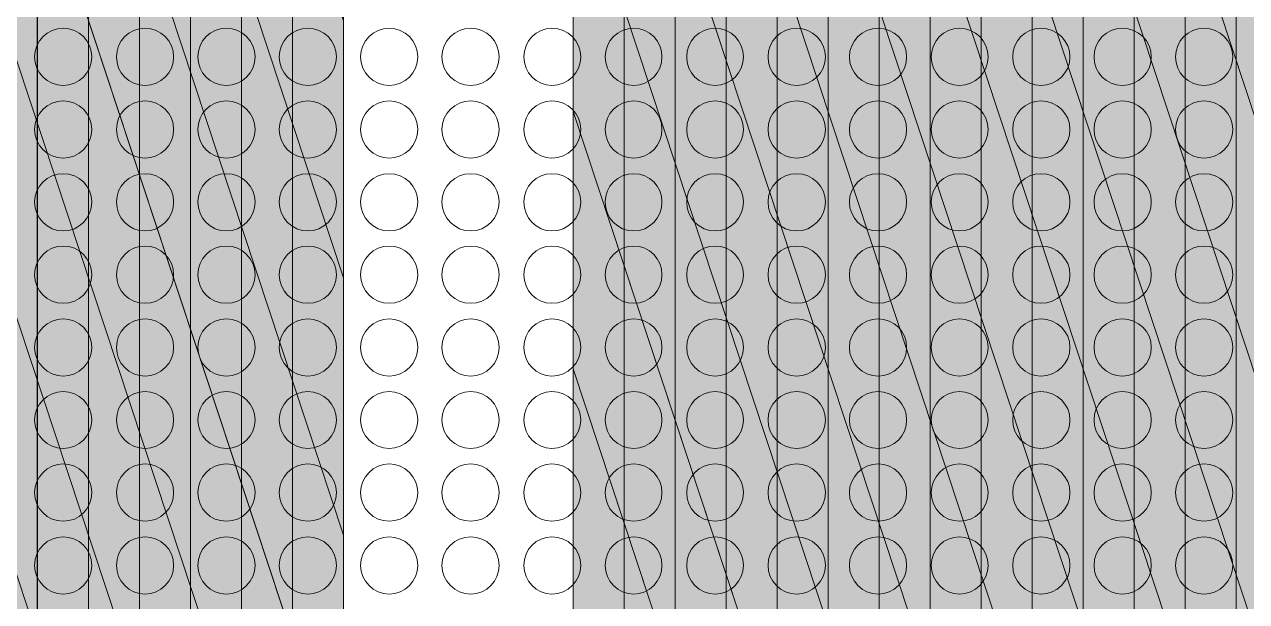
# Model space of a CAD drawing. Header units: inches. Extents: x 243 to 900, y -519 to -86.
# Drawn here: x 572.91 to 610.03, y -279.32 to -261.78 of the extents above; entities that cross this region are included whole.
import ezdxf

# ---------------------------------------------------------------- set-up
doc = ezdxf.new("R2010")
doc.units = ezdxf.units.IN
doc.header["$MEASUREMENT"] = 0
doc.layers.add('Layer 1', color=7, linetype='Continuous')

# ---------------------------------------------------------------- blocks, each defined once
blk = doc.blocks.new('block 3')
at = {"layer": 'Layer 1', "lineweight": 0}
blk.add_open_spline([(898.138, -484.267), (898.138, -494.991), (889.368, -503.763), (878.645, -503.763), (878.645, -503.763), (266.12, -503.763), (266.12, -503.763), (255.397, -503.763), (246.624, -494.991), (246.624, -484.267), (246.624, -484.267), (246.624, -108.507), (246.624, -108.507), (246.624, -97.783), (255.397, -89.011), (266.12, -89.011), (266.12, -89.011), (878.645, -89.011), (878.645, -89.011), (889.368, -89.011), (898.138, -97.783), (898.138, -108.507), (898.138, -108.507), (898.138, -484.267), (898.138, -484.267)], degree=3, knots=[0, 0, 0, 0, 1, 1, 1, 2, 2, 2, 3, 3, 3, 4, 4, 4, 5, 5, 5, 6, 6, 6, 7, 7, 7, 8, 8, 8, 8], dxfattribs=at)
blk = doc.blocks.new('block 2')
at = {"layer": 'Layer 1'}
blk.add_blockref('block 3', (0, 0), dxfattribs=at)
blk = doc.blocks.new('block 204')
at = {"layer": 'Layer 1', "lineweight": 0}
for points in [[(574.961, -262.768), (574.961, -263.255), (574.578, -263.637), (574.091, -263.637), (573.618, -263.637), (573.222, -263.255), (573.222, -262.768), (573.222, -262.294), (573.618, -261.898), (574.091, -261.898), (574.578, -261.898), (574.961, -262.294), (574.961, -262.768)], [(577.447, -262.768), (577.447, -263.255), (577.053, -263.637), (576.577, -263.637), (576.088, -263.637), (575.71, -263.255), (575.71, -262.768), (575.71, -262.294), (576.088, -261.898), (576.577, -261.898), (577.053, -261.898), (577.447, -262.294), (577.447, -262.768)], [(579.921, -262.768), (579.921, -263.255), (579.525, -263.637), (579.049, -263.637), (578.562, -263.637), (578.182, -263.255), (578.182, -262.768), (578.182, -262.294), (578.562, -261.898), (579.049, -261.898), (579.525, -261.898), (579.921, -262.294), (579.921, -262.768)], [(582.391, -262.768), (582.391, -263.255), (581.997, -263.637), (581.524, -263.637), (581.048, -263.637), (580.651, -263.255), (580.651, -262.768), (580.651, -262.294), (581.048, -261.898), (581.524, -261.898), (581.997, -261.898), (582.391, -262.294), (582.391, -262.768)], [(584.865, -262.768), (584.865, -263.255), (584.466, -263.637), (583.993, -263.637), (583.522, -263.637), (583.123, -263.255), (583.123, -262.768), (583.123, -262.294), (583.522, -261.898), (583.993, -261.898), (584.466, -261.898), (584.865, -262.294), (584.865, -262.768)], [(587.334, -262.768), (587.334, -263.255), (586.954, -263.637), (586.465, -263.637), (585.991, -263.637), (585.597, -263.255), (585.597, -262.768), (585.597, -262.294), (585.991, -261.898), (586.465, -261.898), (586.954, -261.898), (587.334, -262.294), (587.334, -262.768)], [(589.809, -262.768), (589.809, -263.255), (589.423, -263.637), (588.937, -263.637), (588.466, -263.637), (588.083, -263.255), (588.083, -262.768), (588.083, -262.294), (588.466, -261.898), (588.937, -261.898), (589.423, -261.898), (589.809, -262.294), (589.809, -262.768)], [(592.276, -262.768), (592.276, -263.255), (591.901, -263.637), (591.425, -263.637), (590.935, -263.637), (590.552, -263.255), (590.552, -262.768), (590.552, -262.294), (590.935, -261.898), (591.425, -261.898), (591.901, -261.898), (592.276, -262.294), (592.276, -262.768)], [(594.753, -262.768), (594.753, -263.255), (594.37, -263.637), (593.897, -263.637), (593.41, -263.637), (593.03, -263.255), (593.03, -262.768), (593.03, -262.294), (593.41, -261.898), (593.897, -261.898), (594.37, -261.898), (594.753, -262.294), (594.753, -262.768)], [(597.241, -262.768), (597.241, -263.255), (596.844, -263.637), (596.369, -263.637), (595.88, -263.637), (595.501, -263.255), (595.501, -262.768), (595.501, -262.294), (595.88, -261.898), (596.369, -261.898), (596.844, -261.898), (597.241, -262.294), (597.241, -262.768)], [(599.71, -262.768), (599.71, -263.255), (599.33, -263.637), (598.841, -263.637), (598.367, -263.637), (597.971, -263.255), (597.971, -262.768), (597.971, -262.294), (598.367, -261.898), (598.841, -261.898), (599.33, -261.898), (599.71, -262.294), (599.71, -262.768)], [(602.182, -262.768), (602.182, -263.255), (601.799, -263.637), (601.31, -263.637), (600.839, -263.637), (600.459, -263.255), (600.459, -262.768), (600.459, -262.294), (600.839, -261.898), (601.31, -261.898), (601.799, -261.898), (602.182, -262.294), (602.182, -262.768)], [(604.67, -262.768), (604.67, -263.255), (604.274, -263.637), (603.785, -263.637), (603.314, -263.637), (602.931, -263.255), (602.931, -262.768), (602.931, -262.294), (603.314, -261.898), (603.785, -261.898), (604.274, -261.898), (604.67, -262.294), (604.67, -262.768)], [(607.14, -262.768), (607.14, -263.255), (606.746, -263.637), (606.257, -263.637), (605.781, -263.637), (605.4, -263.255), (605.4, -262.768), (605.4, -262.294), (605.781, -261.898), (606.257, -261.898), (606.746, -261.898), (607.14, -262.294), (607.14, -262.768)], [(609.614, -262.768), (609.614, -263.255), (609.218, -263.637), (608.744, -263.637), (608.258, -263.637), (607.875, -263.255), (607.875, -262.768), (607.875, -262.294), (608.258, -261.898), (608.744, -261.898), (609.218, -261.898), (609.614, -262.294), (609.614, -262.768)]]:
    blk.add_open_spline(points, degree=3, knots=[0, 0, 0, 0, 1, 1, 1, 2, 2, 2, 3, 3, 3, 4, 4, 4, 4], dxfattribs=at)
blk = doc.blocks.new('block 205')
at = {"layer": 'Layer 1', "lineweight": 0}
for points in [[(574.961, -264.979), (574.961, -265.454), (574.578, -265.849), (574.091, -265.849), (573.618, -265.849), (573.222, -265.454), (573.222, -264.979), (573.222, -264.49), (573.618, -264.11), (574.091, -264.11), (574.578, -264.11), (574.961, -264.49), (574.961, -264.979)], [(577.447, -264.979), (577.447, -265.454), (577.053, -265.849), (576.577, -265.849), (576.088, -265.849), (575.71, -265.454), (575.71, -264.979), (575.71, -264.49), (576.088, -264.11), (576.577, -264.11), (577.053, -264.11), (577.447, -264.49), (577.447, -264.979)], [(579.921, -264.979), (579.921, -265.454), (579.525, -265.849), (579.049, -265.849), (578.562, -265.849), (578.182, -265.454), (578.182, -264.979), (578.182, -264.49), (578.562, -264.11), (579.049, -264.11), (579.525, -264.11), (579.921, -264.49), (579.921, -264.979)], [(582.391, -264.979), (582.391, -265.454), (581.997, -265.849), (581.524, -265.849), (581.048, -265.849), (580.651, -265.454), (580.651, -264.979), (580.651, -264.49), (581.048, -264.11), (581.524, -264.11), (581.997, -264.11), (582.391, -264.49), (582.391, -264.979)], [(584.865, -264.979), (584.865, -265.454), (584.466, -265.849), (583.993, -265.849), (583.522, -265.849), (583.123, -265.454), (583.123, -264.979), (583.123, -264.49), (583.522, -264.11), (583.993, -264.11), (584.466, -264.11), (584.865, -264.49), (584.865, -264.979)], [(587.334, -264.979), (587.334, -265.454), (586.954, -265.849), (586.465, -265.849), (585.991, -265.849), (585.597, -265.454), (585.597, -264.979), (585.597, -264.49), (585.991, -264.11), (586.465, -264.11), (586.954, -264.11), (587.334, -264.49), (587.334, -264.979)], [(589.809, -264.979), (589.809, -265.454), (589.423, -265.849), (588.937, -265.849), (588.466, -265.849), (588.083, -265.454), (588.083, -264.979), (588.083, -264.49), (588.466, -264.11), (588.937, -264.11), (589.423, -264.11), (589.809, -264.49), (589.809, -264.979)], [(592.276, -264.979), (592.276, -265.454), (591.901, -265.849), (591.425, -265.849), (590.935, -265.849), (590.552, -265.454), (590.552, -264.979), (590.552, -264.49), (590.935, -264.11), (591.425, -264.11), (591.901, -264.11), (592.276, -264.49), (592.276, -264.979)], [(594.753, -264.979), (594.753, -265.454), (594.37, -265.849), (593.897, -265.849), (593.41, -265.849), (593.03, -265.454), (593.03, -264.979), (593.03, -264.49), (593.41, -264.11), (593.897, -264.11), (594.37, -264.11), (594.753, -264.49), (594.753, -264.979)], [(597.241, -264.979), (597.241, -265.454), (596.844, -265.849), (596.369, -265.849), (595.88, -265.849), (595.501, -265.454), (595.501, -264.979), (595.501, -264.49), (595.88, -264.11), (596.369, -264.11), (596.844, -264.11), (597.241, -264.49), (597.241, -264.979)], [(599.71, -264.979), (599.71, -265.454), (599.33, -265.849), (598.841, -265.849), (598.367, -265.849), (597.971, -265.454), (597.971, -264.979), (597.971, -264.49), (598.367, -264.11), (598.841, -264.11), (599.33, -264.11), (599.71, -264.49), (599.71, -264.979)], [(602.182, -264.979), (602.182, -265.454), (601.799, -265.849), (601.31, -265.849), (600.839, -265.849), (600.459, -265.454), (600.459, -264.979), (600.459, -264.49), (600.839, -264.11), (601.31, -264.11), (601.799, -264.11), (602.182, -264.49), (602.182, -264.979)], [(604.67, -264.979), (604.67, -265.454), (604.274, -265.849), (603.785, -265.849), (603.314, -265.849), (602.931, -265.454), (602.931, -264.979), (602.931, -264.49), (603.314, -264.11), (603.785, -264.11), (604.274, -264.11), (604.67, -264.49), (604.67, -264.979)], [(607.14, -264.979), (607.14, -265.454), (606.746, -265.849), (606.257, -265.849), (605.781, -265.849), (605.4, -265.454), (605.4, -264.979), (605.4, -264.49), (605.781, -264.11), (606.257, -264.11), (606.746, -264.11), (607.14, -264.49), (607.14, -264.979)], [(609.614, -264.979), (609.614, -265.454), (609.218, -265.849), (608.744, -265.849), (608.258, -265.849), (607.875, -265.454), (607.875, -264.979), (607.875, -264.49), (608.258, -264.11), (608.744, -264.11), (609.218, -264.11), (609.614, -264.49), (609.614, -264.979)]]:
    blk.add_open_spline(points, degree=3, knots=[0, 0, 0, 0, 1, 1, 1, 2, 2, 2, 3, 3, 3, 4, 4, 4, 4], dxfattribs=at)
blk = doc.blocks.new('block 206')
at = {"layer": 'Layer 1', "lineweight": 0}
for points in [[(574.961, -267.175), (574.961, -267.664), (574.578, -268.061), (574.091, -268.061), (573.618, -268.061), (573.222, -267.664), (573.222, -267.175), (573.222, -266.703), (573.618, -266.322), (574.091, -266.322), (574.578, -266.322), (574.961, -266.703), (574.961, -267.175)], [(577.447, -267.175), (577.447, -267.664), (577.053, -268.061), (576.577, -268.061), (576.088, -268.061), (575.71, -267.664), (575.71, -267.175), (575.71, -266.703), (576.088, -266.322), (576.577, -266.322), (577.053, -266.322), (577.447, -266.703), (577.447, -267.175)], [(579.921, -267.175), (579.921, -267.664), (579.525, -268.061), (579.049, -268.061), (578.562, -268.061), (578.182, -267.664), (578.182, -267.175), (578.182, -266.703), (578.562, -266.322), (579.049, -266.322), (579.525, -266.322), (579.921, -266.703), (579.921, -267.175)], [(582.391, -267.175), (582.391, -267.664), (581.997, -268.061), (581.524, -268.061), (581.048, -268.061), (580.651, -267.664), (580.651, -267.175), (580.651, -266.703), (581.048, -266.322), (581.524, -266.322), (581.997, -266.322), (582.391, -266.703), (582.391, -267.175)], [(584.865, -267.175), (584.865, -267.664), (584.466, -268.061), (583.993, -268.061), (583.522, -268.061), (583.123, -267.664), (583.123, -267.175), (583.123, -266.703), (583.522, -266.322), (583.993, -266.322), (584.466, -266.322), (584.865, -266.703), (584.865, -267.175)], [(587.334, -267.175), (587.334, -267.664), (586.954, -268.061), (586.465, -268.061), (585.991, -268.061), (585.597, -267.664), (585.597, -267.175), (585.597, -266.703), (585.991, -266.322), (586.465, -266.322), (586.954, -266.322), (587.334, -266.703), (587.334, -267.175)], [(589.809, -267.175), (589.809, -267.664), (589.423, -268.061), (588.937, -268.061), (588.466, -268.061), (588.083, -267.664), (588.083, -267.175), (588.083, -266.703), (588.466, -266.322), (588.937, -266.322), (589.423, -266.322), (589.809, -266.703), (589.809, -267.175)], [(592.276, -267.175), (592.276, -267.664), (591.901, -268.061), (591.425, -268.061), (590.935, -268.061), (590.552, -267.664), (590.552, -267.175), (590.552, -266.703), (590.935, -266.322), (591.425, -266.322), (591.901, -266.322), (592.276, -266.703), (592.276, -267.175)], [(594.753, -267.175), (594.753, -267.664), (594.37, -268.061), (593.897, -268.061), (593.41, -268.061), (593.03, -267.664), (593.03, -267.175), (593.03, -266.703), (593.41, -266.322), (593.897, -266.322), (594.37, -266.322), (594.753, -266.703), (594.753, -267.175)], [(597.241, -267.175), (597.241, -267.664), (596.844, -268.061), (596.369, -268.061), (595.88, -268.061), (595.501, -267.664), (595.501, -267.175), (595.501, -266.703), (595.88, -266.322), (596.369, -266.322), (596.844, -266.322), (597.241, -266.703), (597.241, -267.175)], [(599.71, -267.175), (599.71, -267.664), (599.33, -268.061), (598.841, -268.061), (598.367, -268.061), (597.971, -267.664), (597.971, -267.175), (597.971, -266.703), (598.367, -266.322), (598.841, -266.322), (599.33, -266.322), (599.71, -266.703), (599.71, -267.175)], [(602.182, -267.175), (602.182, -267.664), (601.799, -268.061), (601.31, -268.061), (600.839, -268.061), (600.459, -267.664), (600.459, -267.175), (600.459, -266.703), (600.839, -266.322), (601.31, -266.322), (601.799, -266.322), (602.182, -266.703), (602.182, -267.175)], [(604.67, -267.175), (604.67, -267.664), (604.274, -268.061), (603.785, -268.061), (603.314, -268.061), (602.931, -267.664), (602.931, -267.175), (602.931, -266.703), (603.314, -266.322), (603.785, -266.322), (604.274, -266.322), (604.67, -266.703), (604.67, -267.175)], [(607.14, -267.175), (607.14, -267.664), (606.746, -268.061), (606.257, -268.061), (605.781, -268.061), (605.4, -267.664), (605.4, -267.175), (605.4, -266.703), (605.781, -266.322), (606.257, -266.322), (606.746, -266.322), (607.14, -266.703), (607.14, -267.175)], [(609.614, -267.175), (609.614, -267.664), (609.218, -268.061), (608.744, -268.061), (608.258, -268.061), (607.875, -267.664), (607.875, -267.175), (607.875, -266.703), (608.258, -266.322), (608.744, -266.322), (609.218, -266.322), (609.614, -266.703), (609.614, -267.175)]]:
    blk.add_open_spline(points, degree=3, knots=[0, 0, 0, 0, 1, 1, 1, 2, 2, 2, 3, 3, 3, 4, 4, 4, 4], dxfattribs=at)
blk = doc.blocks.new('block 207')
at = {"layer": 'Layer 1', "lineweight": 0}
for points in [[(574.961, -269.389), (574.961, -269.877), (574.578, -270.259), (574.091, -270.259), (573.618, -270.259), (573.222, -269.877), (573.222, -269.389), (573.222, -268.915), (573.618, -268.519), (574.091, -268.519), (574.578, -268.519), (574.961, -268.915), (574.961, -269.389)], [(577.447, -269.389), (577.447, -269.877), (577.053, -270.259), (576.577, -270.259), (576.088, -270.259), (575.71, -269.877), (575.71, -269.389), (575.71, -268.915), (576.088, -268.519), (576.577, -268.519), (577.053, -268.519), (577.447, -268.915), (577.447, -269.389)], [(579.921, -269.389), (579.921, -269.877), (579.525, -270.259), (579.049, -270.259), (578.562, -270.259), (578.182, -269.877), (578.182, -269.389), (578.182, -268.915), (578.562, -268.519), (579.049, -268.519), (579.525, -268.519), (579.921, -268.915), (579.921, -269.389)], [(582.391, -269.389), (582.391, -269.877), (581.997, -270.259), (581.524, -270.259), (581.048, -270.259), (580.651, -269.877), (580.651, -269.389), (580.651, -268.915), (581.048, -268.519), (581.524, -268.519), (581.997, -268.519), (582.391, -268.915), (582.391, -269.389)], [(584.865, -269.389), (584.865, -269.877), (584.466, -270.259), (583.993, -270.259), (583.522, -270.259), (583.123, -269.877), (583.123, -269.389), (583.123, -268.915), (583.522, -268.519), (583.993, -268.519), (584.466, -268.519), (584.865, -268.915), (584.865, -269.389)], [(587.334, -269.389), (587.334, -269.877), (586.954, -270.259), (586.465, -270.259), (585.991, -270.259), (585.597, -269.877), (585.597, -269.389), (585.597, -268.915), (585.991, -268.519), (586.465, -268.519), (586.954, -268.519), (587.334, -268.915), (587.334, -269.389)], [(589.809, -269.389), (589.809, -269.877), (589.423, -270.259), (588.937, -270.259), (588.466, -270.259), (588.083, -269.877), (588.083, -269.389), (588.083, -268.915), (588.466, -268.519), (588.937, -268.519), (589.423, -268.519), (589.809, -268.915), (589.809, -269.389)], [(592.276, -269.389), (592.276, -269.877), (591.901, -270.259), (591.425, -270.259), (590.935, -270.259), (590.552, -269.877), (590.552, -269.389), (590.552, -268.915), (590.935, -268.519), (591.425, -268.519), (591.901, -268.519), (592.276, -268.915), (592.276, -269.389)], [(594.753, -269.389), (594.753, -269.877), (594.37, -270.259), (593.897, -270.259), (593.41, -270.259), (593.03, -269.877), (593.03, -269.389), (593.03, -268.915), (593.41, -268.519), (593.897, -268.519), (594.37, -268.519), (594.753, -268.915), (594.753, -269.389)], [(597.241, -269.389), (597.241, -269.877), (596.844, -270.259), (596.369, -270.259), (595.88, -270.259), (595.501, -269.877), (595.501, -269.389), (595.501, -268.915), (595.88, -268.519), (596.369, -268.519), (596.844, -268.519), (597.241, -268.915), (597.241, -269.389)], [(599.71, -269.389), (599.71, -269.877), (599.33, -270.259), (598.841, -270.259), (598.367, -270.259), (597.971, -269.877), (597.971, -269.389), (597.971, -268.915), (598.367, -268.519), (598.841, -268.519), (599.33, -268.519), (599.71, -268.915), (599.71, -269.389)], [(602.182, -269.389), (602.182, -269.877), (601.799, -270.259), (601.31, -270.259), (600.839, -270.259), (600.459, -269.877), (600.459, -269.389), (600.459, -268.915), (600.839, -268.519), (601.31, -268.519), (601.799, -268.519), (602.182, -268.915), (602.182, -269.389)], [(604.67, -269.389), (604.67, -269.877), (604.274, -270.259), (603.785, -270.259), (603.314, -270.259), (602.931, -269.877), (602.931, -269.389), (602.931, -268.915), (603.314, -268.519), (603.785, -268.519), (604.274, -268.519), (604.67, -268.915), (604.67, -269.389)], [(607.14, -269.389), (607.14, -269.877), (606.746, -270.259), (606.257, -270.259), (605.781, -270.259), (605.4, -269.877), (605.4, -269.389), (605.4, -268.915), (605.781, -268.519), (606.257, -268.519), (606.746, -268.519), (607.14, -268.915), (607.14, -269.389)], [(609.614, -269.389), (609.614, -269.877), (609.218, -270.259), (608.744, -270.259), (608.258, -270.259), (607.875, -269.877), (607.875, -269.389), (607.875, -268.915), (608.258, -268.519), (608.744, -268.519), (609.218, -268.519), (609.614, -268.915), (609.614, -269.389)]]:
    blk.add_open_spline(points, degree=3, knots=[0, 0, 0, 0, 1, 1, 1, 2, 2, 2, 3, 3, 3, 4, 4, 4, 4], dxfattribs=at)
blk = doc.blocks.new('block 208')
at = {"layer": 'Layer 1', "lineweight": 0}
for points in [[(574.961, -271.601), (574.961, -272.075), (574.578, -272.472), (574.091, -272.472), (573.618, -272.472), (573.222, -272.075), (573.222, -271.601), (573.222, -271.113), (573.618, -270.732), (574.091, -270.732), (574.578, -270.732), (574.961, -271.113), (574.961, -271.601)], [(577.447, -271.601), (577.447, -272.075), (577.053, -272.472), (576.577, -272.472), (576.088, -272.472), (575.71, -272.075), (575.71, -271.601), (575.71, -271.113), (576.088, -270.732), (576.577, -270.732), (577.053, -270.732), (577.447, -271.113), (577.447, -271.601)], [(579.921, -271.601), (579.921, -272.075), (579.525, -272.472), (579.049, -272.472), (578.562, -272.472), (578.182, -272.075), (578.182, -271.601), (578.182, -271.113), (578.562, -270.732), (579.049, -270.732), (579.525, -270.732), (579.921, -271.113), (579.921, -271.601)], [(582.391, -271.601), (582.391, -272.075), (581.997, -272.472), (581.524, -272.472), (581.048, -272.472), (580.651, -272.075), (580.651, -271.601), (580.651, -271.113), (581.048, -270.732), (581.524, -270.732), (581.997, -270.732), (582.391, -271.113), (582.391, -271.601)], [(584.865, -271.601), (584.865, -272.075), (584.466, -272.472), (583.993, -272.472), (583.522, -272.472), (583.123, -272.075), (583.123, -271.601), (583.123, -271.113), (583.522, -270.732), (583.993, -270.732), (584.466, -270.732), (584.865, -271.113), (584.865, -271.601)], [(587.334, -271.601), (587.334, -272.075), (586.954, -272.472), (586.465, -272.472), (585.991, -272.472), (585.597, -272.075), (585.597, -271.601), (585.597, -271.113), (585.991, -270.732), (586.465, -270.732), (586.954, -270.732), (587.334, -271.113), (587.334, -271.601)], [(589.809, -271.601), (589.809, -272.075), (589.423, -272.472), (588.937, -272.472), (588.466, -272.472), (588.083, -272.075), (588.083, -271.601), (588.083, -271.113), (588.466, -270.732), (588.937, -270.732), (589.423, -270.732), (589.809, -271.113), (589.809, -271.601)], [(592.276, -271.601), (592.276, -272.075), (591.901, -272.472), (591.425, -272.472), (590.935, -272.472), (590.552, -272.075), (590.552, -271.601), (590.552, -271.113), (590.935, -270.732), (591.425, -270.732), (591.901, -270.732), (592.276, -271.113), (592.276, -271.601)], [(594.753, -271.601), (594.753, -272.075), (594.37, -272.472), (593.897, -272.472), (593.41, -272.472), (593.03, -272.075), (593.03, -271.601), (593.03, -271.113), (593.41, -270.732), (593.897, -270.732), (594.37, -270.732), (594.753, -271.113), (594.753, -271.601)], [(597.241, -271.601), (597.241, -272.075), (596.844, -272.472), (596.369, -272.472), (595.88, -272.472), (595.501, -272.075), (595.501, -271.601), (595.501, -271.113), (595.88, -270.732), (596.369, -270.732), (596.844, -270.732), (597.241, -271.113), (597.241, -271.601)], [(599.71, -271.601), (599.71, -272.075), (599.33, -272.472), (598.841, -272.472), (598.367, -272.472), (597.971, -272.075), (597.971, -271.601), (597.971, -271.113), (598.367, -270.732), (598.841, -270.732), (599.33, -270.732), (599.71, -271.113), (599.71, -271.601)], [(602.182, -271.601), (602.182, -272.075), (601.799, -272.472), (601.31, -272.472), (600.839, -272.472), (600.459, -272.075), (600.459, -271.601), (600.459, -271.113), (600.839, -270.732), (601.31, -270.732), (601.799, -270.732), (602.182, -271.113), (602.182, -271.601)], [(604.67, -271.601), (604.67, -272.075), (604.274, -272.472), (603.785, -272.472), (603.314, -272.472), (602.931, -272.075), (602.931, -271.601), (602.931, -271.113), (603.314, -270.732), (603.785, -270.732), (604.274, -270.732), (604.67, -271.113), (604.67, -271.601)], [(607.14, -271.601), (607.14, -272.075), (606.746, -272.472), (606.257, -272.472), (605.781, -272.472), (605.4, -272.075), (605.4, -271.601), (605.4, -271.113), (605.781, -270.732), (606.257, -270.732), (606.746, -270.732), (607.14, -271.113), (607.14, -271.601)], [(609.614, -271.601), (609.614, -272.075), (609.218, -272.472), (608.744, -272.472), (608.258, -272.472), (607.875, -272.075), (607.875, -271.601), (607.875, -271.113), (608.258, -270.732), (608.744, -270.732), (609.218, -270.732), (609.614, -271.113), (609.614, -271.601)]]:
    blk.add_open_spline(points, degree=3, knots=[0, 0, 0, 0, 1, 1, 1, 2, 2, 2, 3, 3, 3, 4, 4, 4, 4], dxfattribs=at)
blk = doc.blocks.new('block 209')
at = {"layer": 'Layer 1', "lineweight": 0}
for points in [[(574.961, -273.798), (574.961, -274.287), (574.578, -274.668), (574.091, -274.668), (573.618, -274.668), (573.222, -274.287), (573.222, -273.798), (573.222, -273.325), (573.618, -272.944), (574.091, -272.944), (574.578, -272.944), (574.961, -273.325), (574.961, -273.798)], [(577.447, -273.798), (577.447, -274.287), (577.053, -274.668), (576.577, -274.668), (576.088, -274.668), (575.71, -274.287), (575.71, -273.798), (575.71, -273.325), (576.088, -272.944), (576.577, -272.944), (577.053, -272.944), (577.447, -273.325), (577.447, -273.798)], [(579.921, -273.798), (579.921, -274.287), (579.525, -274.668), (579.049, -274.668), (578.562, -274.668), (578.182, -274.287), (578.182, -273.798), (578.182, -273.325), (578.562, -272.944), (579.049, -272.944), (579.525, -272.944), (579.921, -273.325), (579.921, -273.798)], [(582.391, -273.798), (582.391, -274.287), (581.997, -274.668), (581.524, -274.668), (581.048, -274.668), (580.651, -274.287), (580.651, -273.798), (580.651, -273.325), (581.048, -272.944), (581.524, -272.944), (581.997, -272.944), (582.391, -273.325), (582.391, -273.798)], [(584.865, -273.798), (584.865, -274.287), (584.466, -274.668), (583.993, -274.668), (583.522, -274.668), (583.123, -274.287), (583.123, -273.798), (583.123, -273.325), (583.522, -272.944), (583.993, -272.944), (584.466, -272.944), (584.865, -273.325), (584.865, -273.798)], [(587.334, -273.798), (587.334, -274.287), (586.954, -274.668), (586.465, -274.668), (585.991, -274.668), (585.597, -274.287), (585.597, -273.798), (585.597, -273.325), (585.991, -272.944), (586.465, -272.944), (586.954, -272.944), (587.334, -273.325), (587.334, -273.798)], [(589.809, -273.798), (589.809, -274.287), (589.423, -274.668), (588.937, -274.668), (588.466, -274.668), (588.083, -274.287), (588.083, -273.798), (588.083, -273.325), (588.466, -272.944), (588.937, -272.944), (589.423, -272.944), (589.809, -273.325), (589.809, -273.798)], [(592.276, -273.798), (592.276, -274.287), (591.901, -274.668), (591.425, -274.668), (590.935, -274.668), (590.552, -274.287), (590.552, -273.798), (590.552, -273.325), (590.935, -272.944), (591.425, -272.944), (591.901, -272.944), (592.276, -273.325), (592.276, -273.798)], [(594.753, -273.798), (594.753, -274.287), (594.37, -274.668), (593.897, -274.668), (593.41, -274.668), (593.03, -274.287), (593.03, -273.798), (593.03, -273.325), (593.41, -272.944), (593.897, -272.944), (594.37, -272.944), (594.753, -273.325), (594.753, -273.798)], [(597.241, -273.798), (597.241, -274.287), (596.844, -274.668), (596.369, -274.668), (595.88, -274.668), (595.501, -274.287), (595.501, -273.798), (595.501, -273.325), (595.88, -272.944), (596.369, -272.944), (596.844, -272.944), (597.241, -273.325), (597.241, -273.798)], [(599.71, -273.798), (599.71, -274.287), (599.33, -274.668), (598.841, -274.668), (598.367, -274.668), (597.971, -274.287), (597.971, -273.798), (597.971, -273.325), (598.367, -272.944), (598.841, -272.944), (599.33, -272.944), (599.71, -273.325), (599.71, -273.798)], [(602.182, -273.798), (602.182, -274.287), (601.799, -274.668), (601.31, -274.668), (600.839, -274.668), (600.459, -274.287), (600.459, -273.798), (600.459, -273.325), (600.839, -272.944), (601.31, -272.944), (601.799, -272.944), (602.182, -273.325), (602.182, -273.798)], [(604.67, -273.798), (604.67, -274.287), (604.274, -274.668), (603.785, -274.668), (603.314, -274.668), (602.931, -274.287), (602.931, -273.798), (602.931, -273.325), (603.314, -272.944), (603.785, -272.944), (604.274, -272.944), (604.67, -273.325), (604.67, -273.798)], [(607.14, -273.798), (607.14, -274.287), (606.746, -274.668), (606.257, -274.668), (605.781, -274.668), (605.4, -274.287), (605.4, -273.798), (605.4, -273.325), (605.781, -272.944), (606.257, -272.944), (606.746, -272.944), (607.14, -273.325), (607.14, -273.798)], [(609.614, -273.798), (609.614, -274.287), (609.218, -274.668), (608.744, -274.668), (608.258, -274.668), (607.875, -274.287), (607.875, -273.798), (607.875, -273.325), (608.258, -272.944), (608.744, -272.944), (609.218, -272.944), (609.614, -273.325), (609.614, -273.798)]]:
    blk.add_open_spline(points, degree=3, knots=[0, 0, 0, 0, 1, 1, 1, 2, 2, 2, 3, 3, 3, 4, 4, 4, 4], dxfattribs=at)
blk = doc.blocks.new('block 210')
at = {"layer": 'Layer 1', "lineweight": 0}
for points in [[(574.961, -276.013), (574.961, -276.498), (574.578, -276.882), (574.091, -276.882), (573.618, -276.882), (573.222, -276.498), (573.222, -276.013), (573.222, -275.539), (573.618, -275.142), (574.091, -275.142), (574.578, -275.142), (574.961, -275.539), (574.961, -276.013)], [(577.447, -276.013), (577.447, -276.498), (577.053, -276.882), (576.577, -276.882), (576.088, -276.882), (575.71, -276.498), (575.71, -276.013), (575.71, -275.539), (576.088, -275.142), (576.577, -275.142), (577.053, -275.142), (577.447, -275.539), (577.447, -276.013)], [(579.921, -276.013), (579.921, -276.498), (579.525, -276.882), (579.049, -276.882), (578.562, -276.882), (578.182, -276.498), (578.182, -276.013), (578.182, -275.539), (578.562, -275.142), (579.049, -275.142), (579.525, -275.142), (579.921, -275.539), (579.921, -276.013)], [(582.391, -276.013), (582.391, -276.498), (581.997, -276.882), (581.524, -276.882), (581.048, -276.882), (580.651, -276.498), (580.651, -276.013), (580.651, -275.539), (581.048, -275.142), (581.524, -275.142), (581.997, -275.142), (582.391, -275.539), (582.391, -276.013)], [(584.865, -276.013), (584.865, -276.498), (584.466, -276.882), (583.993, -276.882), (583.522, -276.882), (583.123, -276.498), (583.123, -276.013), (583.123, -275.539), (583.522, -275.142), (583.993, -275.142), (584.466, -275.142), (584.865, -275.539), (584.865, -276.013)], [(587.334, -276.013), (587.334, -276.498), (586.954, -276.882), (586.465, -276.882), (585.991, -276.882), (585.597, -276.498), (585.597, -276.013), (585.597, -275.539), (585.991, -275.142), (586.465, -275.142), (586.954, -275.142), (587.334, -275.539), (587.334, -276.013)], [(589.809, -276.013), (589.809, -276.498), (589.423, -276.882), (588.937, -276.882), (588.466, -276.882), (588.083, -276.498), (588.083, -276.013), (588.083, -275.539), (588.466, -275.142), (588.937, -275.142), (589.423, -275.142), (589.809, -275.539), (589.809, -276.013)], [(592.276, -276.013), (592.276, -276.498), (591.901, -276.882), (591.425, -276.882), (590.935, -276.882), (590.552, -276.498), (590.552, -276.013), (590.552, -275.539), (590.935, -275.142), (591.425, -275.142), (591.901, -275.142), (592.276, -275.539), (592.276, -276.013)], [(594.753, -276.013), (594.753, -276.498), (594.37, -276.882), (593.897, -276.882), (593.41, -276.882), (593.03, -276.498), (593.03, -276.013), (593.03, -275.539), (593.41, -275.142), (593.897, -275.142), (594.37, -275.142), (594.753, -275.539), (594.753, -276.013)], [(597.241, -276.013), (597.241, -276.498), (596.844, -276.882), (596.369, -276.882), (595.88, -276.882), (595.501, -276.498), (595.501, -276.013), (595.501, -275.539), (595.88, -275.142), (596.369, -275.142), (596.844, -275.142), (597.241, -275.539), (597.241, -276.013)], [(599.71, -276.013), (599.71, -276.498), (599.33, -276.882), (598.841, -276.882), (598.367, -276.882), (597.971, -276.498), (597.971, -276.013), (597.971, -275.539), (598.367, -275.142), (598.841, -275.142), (599.33, -275.142), (599.71, -275.539), (599.71, -276.013)], [(602.182, -276.013), (602.182, -276.498), (601.799, -276.882), (601.31, -276.882), (600.839, -276.882), (600.459, -276.498), (600.459, -276.013), (600.459, -275.539), (600.839, -275.142), (601.31, -275.142), (601.799, -275.142), (602.182, -275.539), (602.182, -276.013)], [(604.67, -276.013), (604.67, -276.498), (604.274, -276.882), (603.785, -276.882), (603.314, -276.882), (602.931, -276.498), (602.931, -276.013), (602.931, -275.539), (603.314, -275.142), (603.785, -275.142), (604.274, -275.142), (604.67, -275.539), (604.67, -276.013)], [(607.14, -276.013), (607.14, -276.498), (606.746, -276.882), (606.257, -276.882), (605.781, -276.882), (605.4, -276.498), (605.4, -276.013), (605.4, -275.539), (605.781, -275.142), (606.257, -275.142), (606.746, -275.142), (607.14, -275.539), (607.14, -276.013)], [(609.614, -276.013), (609.614, -276.498), (609.218, -276.882), (608.744, -276.882), (608.258, -276.882), (607.875, -276.498), (607.875, -276.013), (607.875, -275.539), (608.258, -275.142), (608.744, -275.142), (609.218, -275.142), (609.614, -275.539), (609.614, -276.013)]]:
    blk.add_open_spline(points, degree=3, knots=[0, 0, 0, 0, 1, 1, 1, 2, 2, 2, 3, 3, 3, 4, 4, 4, 4], dxfattribs=at)
blk = doc.blocks.new('block 211')
at = {"layer": 'Layer 1', "lineweight": 0}
for points in [[(574.961, -278.224), (574.961, -278.698), (574.578, -279.095), (574.091, -279.095), (573.618, -279.095), (573.222, -278.698), (573.222, -278.224), (573.222, -277.736), (573.618, -277.355), (574.091, -277.355), (574.578, -277.355), (574.961, -277.736), (574.961, -278.224)], [(577.447, -278.224), (577.447, -278.698), (577.053, -279.095), (576.577, -279.095), (576.088, -279.095), (575.71, -278.698), (575.71, -278.224), (575.71, -277.736), (576.088, -277.355), (576.577, -277.355), (577.053, -277.355), (577.447, -277.736), (577.447, -278.224)], [(579.921, -278.224), (579.921, -278.698), (579.525, -279.095), (579.049, -279.095), (578.562, -279.095), (578.182, -278.698), (578.182, -278.224), (578.182, -277.736), (578.562, -277.355), (579.049, -277.355), (579.525, -277.355), (579.921, -277.736), (579.921, -278.224)], [(582.391, -278.224), (582.391, -278.698), (581.997, -279.095), (581.524, -279.095), (581.048, -279.095), (580.651, -278.698), (580.651, -278.224), (580.651, -277.736), (581.048, -277.355), (581.524, -277.355), (581.997, -277.355), (582.391, -277.736), (582.391, -278.224)], [(584.865, -278.224), (584.865, -278.698), (584.466, -279.095), (583.993, -279.095), (583.522, -279.095), (583.123, -278.698), (583.123, -278.224), (583.123, -277.736), (583.522, -277.355), (583.993, -277.355), (584.466, -277.355), (584.865, -277.736), (584.865, -278.224)], [(587.334, -278.224), (587.334, -278.698), (586.954, -279.095), (586.465, -279.095), (585.991, -279.095), (585.597, -278.698), (585.597, -278.224), (585.597, -277.736), (585.991, -277.355), (586.465, -277.355), (586.954, -277.355), (587.334, -277.736), (587.334, -278.224)], [(589.809, -278.224), (589.809, -278.698), (589.423, -279.095), (588.937, -279.095), (588.466, -279.095), (588.083, -278.698), (588.083, -278.224), (588.083, -277.736), (588.466, -277.355), (588.937, -277.355), (589.423, -277.355), (589.809, -277.736), (589.809, -278.224)], [(592.276, -278.224), (592.276, -278.698), (591.901, -279.095), (591.425, -279.095), (590.935, -279.095), (590.552, -278.698), (590.552, -278.224), (590.552, -277.736), (590.935, -277.355), (591.425, -277.355), (591.901, -277.355), (592.276, -277.736), (592.276, -278.224)], [(594.753, -278.224), (594.753, -278.698), (594.37, -279.095), (593.897, -279.095), (593.41, -279.095), (593.03, -278.698), (593.03, -278.224), (593.03, -277.736), (593.41, -277.355), (593.897, -277.355), (594.37, -277.355), (594.753, -277.736), (594.753, -278.224)], [(597.241, -278.224), (597.241, -278.698), (596.844, -279.095), (596.369, -279.095), (595.88, -279.095), (595.501, -278.698), (595.501, -278.224), (595.501, -277.736), (595.88, -277.355), (596.369, -277.355), (596.844, -277.355), (597.241, -277.736), (597.241, -278.224)], [(599.71, -278.224), (599.71, -278.698), (599.33, -279.095), (598.841, -279.095), (598.367, -279.095), (597.971, -278.698), (597.971, -278.224), (597.971, -277.736), (598.367, -277.355), (598.841, -277.355), (599.33, -277.355), (599.71, -277.736), (599.71, -278.224)], [(602.182, -278.224), (602.182, -278.698), (601.799, -279.095), (601.31, -279.095), (600.839, -279.095), (600.459, -278.698), (600.459, -278.224), (600.459, -277.736), (600.839, -277.355), (601.31, -277.355), (601.799, -277.355), (602.182, -277.736), (602.182, -278.224)], [(604.67, -278.224), (604.67, -278.698), (604.274, -279.095), (603.785, -279.095), (603.314, -279.095), (602.931, -278.698), (602.931, -278.224), (602.931, -277.736), (603.314, -277.355), (603.785, -277.355), (604.274, -277.355), (604.67, -277.736), (604.67, -278.224)], [(607.14, -278.224), (607.14, -278.698), (606.746, -279.095), (606.257, -279.095), (605.781, -279.095), (605.4, -278.698), (605.4, -278.224), (605.4, -277.736), (605.781, -277.355), (606.257, -277.355), (606.746, -277.355), (607.14, -277.736), (607.14, -278.224)], [(609.614, -278.224), (609.614, -278.698), (609.218, -279.095), (608.744, -279.095), (608.258, -279.095), (607.875, -278.698), (607.875, -278.224), (607.875, -277.736), (608.258, -277.355), (608.744, -277.355), (609.218, -277.355), (609.614, -277.736), (609.614, -278.224)]]:
    blk.add_open_spline(points, degree=3, knots=[0, 0, 0, 0, 1, 1, 1, 2, 2, 2, 3, 3, 3, 4, 4, 4, 4], dxfattribs=at)
blk = doc.blocks.new('block 150')
at = {"layer": 'Layer 1'}
for name in ['block 204', 'block 205', 'block 206', 'block 207', 'block 208', 'block 209', 'block 210', 'block 211']:
    blk.add_blockref(name, (0, 0), dxfattribs=at)
blk = doc.blocks.new('block 149')
at = {"layer": 'Layer 1'}
blk.add_blockref('block 150', (0, 0), dxfattribs=at)
blk = doc.blocks.new('block 4')
at = {"layer": 'Layer 1'}
blk.add_blockref('block 149', (0, 0), dxfattribs=at)
blk = doc.blocks.new('block 286')
at = {"layer": 'Layer 1', "true_color": 0x1075bb}
h = blk.add_hatch(color=152, dxfattribs=at)
h.dxf.hatch_style = 2
h.paths.add_polyline_path([(581.336, -312.554), (533.313, -167.129), (535.896, -167.129), (582.602, -308.571), (582.602, -312.554)])
at = {"layer": 'Layer 1', "true_color": 0x1773b9}
h = blk.add_hatch(color=152, dxfattribs=at)
h.dxf.hatch_style = 2
h.paths.add_polyline_path([(582.602, -308.57), (535.896, -167.129), (538.476, -167.129), (582.602, -300.753)])
at = {"layer": 'Layer 1', "true_color": 0x1272b9}
h = blk.add_hatch(color=152, dxfattribs=at)
h.dxf.hatch_style = 2
h.paths.add_polyline_path([(582.602, -300.753), (538.476, -167.132), (541.057, -167.132), (582.602, -292.937)])
at = {"layer": 'Layer 1', "true_color": 0x1171b8}
h = blk.add_hatch(color=152, dxfattribs=at)
h.dxf.hatch_style = 2
h.paths.add_polyline_path([(582.602, -292.937), (541.057, -167.13), (543.64, -167.13), (582.602, -285.122)])
at = {"layer": 'Layer 1', "true_color": 0x1470b7}
h = blk.add_hatch(color=152, dxfattribs=at)
h.dxf.hatch_style = 2
h.paths.add_polyline_path([(582.602, -285.12), (543.64, -167.13), (546.22, -167.13), (582.602, -277.304)])
at = {"layer": 'Layer 1', "true_color": 0x136fb7}
h = blk.add_hatch(color=152, dxfattribs=at)
h.dxf.hatch_style = 2
h.paths.add_polyline_path([(582.602, -277.304), (546.22, -167.13), (548.8, -167.13), (582.602, -269.487)])
at = {"layer": 'Layer 1', "true_color": 0x166eb6}
h = blk.add_hatch(color=152, dxfattribs=at)
h.dxf.hatch_style = 2
h.paths.add_polyline_path([(582.602, -269.487), (548.8, -167.129), (551.383, -167.129), (582.602, -261.671)])
at = {"layer": 'Layer 1', "lineweight": 0}
for points in [[(581.336, -312.554), (533.313, -167.129), (535.896, -167.129), (582.602, -308.571), (582.602, -312.554), (581.336, -312.554)], [(582.602, -308.57), (535.896, -167.129), (538.476, -167.129), (582.602, -300.753), (582.602, -308.57)], [(582.602, -300.753), (538.476, -167.132), (541.057, -167.132), (582.602, -292.937), (582.602, -300.753)], [(582.602, -292.937), (541.057, -167.13), (543.64, -167.13), (582.602, -285.122), (582.602, -292.937)], [(582.602, -285.12), (543.64, -167.13), (546.22, -167.13), (582.602, -277.304), (582.602, -285.12)], [(582.602, -277.304), (546.22, -167.13), (548.8, -167.13), (582.602, -269.487), (582.602, -277.304)], [(582.602, -269.487), (548.8, -167.129), (551.383, -167.129), (582.602, -261.671), (582.602, -269.487)]]:
    blk.add_lwpolyline(points, dxfattribs=at)
blk.add_open_spline([(481.091, -199.266), (481.091, -199.266), (582.602, -199.266), (582.602, -199.266), (582.602, -199.266), (582.602, -167.129), (582.602, -167.129), (582.602, -167.129), (476.726, -167.129), (476.726, -167.129), (455.041, -167.129), (437.462, -184.708), (437.462, -206.393), (437.462, -206.393), (437.462, -215.646), (437.462, -215.646), (437.462, -224.775), (440.587, -233.174), (445.814, -239.84), (440.587, -246.511), (437.462, -254.905), (437.462, -264.037), (437.462, -264.037), (437.462, -273.289), (437.462, -273.289), (437.462, -294.974), (455.041, -312.553), (476.726, -312.553), (476.726, -312.553), (552.507, -312.553), (552.507, -312.553), (552.507, -312.553), (557.61, -312.553), (557.61, -312.553), (557.61, -312.553), (582.602, -312.553), (582.602, -312.553), (582.602, -312.553), (582.602, -205.692), (582.602, -205.692), (582.602, -205.692), (552.507, -205.692), (552.507, -205.692), (552.507, -205.692), (552.507, -280.885), (552.507, -280.885), (552.507, -280.885), (481.091, -280.885), (481.091, -280.885), (474.328, -280.885), (468.85, -275.403), (468.85, -268.641), (468.85, -261.879), (474.328, -256.399), (481.091, -256.399), (481.091, -256.399), (544.345, -256.399), (544.345, -256.399), (544.345, -256.399), (544.345, -223.751), (544.345, -223.751), (544.345, -223.751), (481.091, -223.751), (481.091, -223.751), (474.328, -223.751), (468.85, -218.27), (468.85, -211.507), (468.85, -204.748), (474.328, -199.266), (481.091, -199.266)], degree=3, knots=[0, 0, 0, 0, 1, 1, 1, 2, 2, 2, 3, 3, 3, 4, 4, 4, 5, 5, 5, 6, 6, 6, 7, 7, 7, 8, 8, 8, 9, 9, 9, 10, 10, 10, 11, 11, 11, 12, 12, 12, 13, 13, 13, 14, 14, 14, 15, 15, 15, 16, 16, 16, 17, 17, 17, 18, 18, 18, 19, 19, 19, 20, 20, 20, 21, 21, 21, 22, 22, 22, 23, 23, 23, 23], dxfattribs=at)
blk = doc.blocks.new('block 285')
at = {"layer": 'Layer 1', "lineweight": 0}
blk.add_lwpolyline([(437.462, -312.553), (582.602, -312.553), (582.602, -167.129), (437.462, -167.129), (437.462, -312.553)], dxfattribs=at)
at = {"layer": 'Layer 1'}
blk.add_blockref('block 286', (0, 0), dxfattribs=at)
blk = doc.blocks.new('block 284')
at = {"layer": 'Layer 1'}
blk.add_blockref('block 285', (0, 0), dxfattribs=at)
blk = doc.blocks.new('block 288')
at = {"layer": 'Layer 1', "true_color": 0x1063af}
h = blk.add_hatch(color=144, dxfattribs=at)
h.dxf.hatch_style = 2
h.paths.add_polyline_path([(573.309, -312.553), (571.76, -312.553), (571.76, -207.908), (573.309, -207.908)])
at = {"layer": 'Layer 1', "true_color": 0x0f63ac}
h = blk.add_hatch(color=144, dxfattribs=at)
h.dxf.hatch_style = 2
h.paths.add_polyline_path([(574.856, -312.553), (573.306, -312.553), (573.306, -207.908), (574.856, -207.908)])
at = {"layer": 'Layer 1', "true_color": 0x0e61ad}
h = blk.add_hatch(color=144, dxfattribs=at)
h.dxf.hatch_style = 2
h.paths.add_polyline_path([(576.405, -312.553), (574.856, -312.553), (574.856, -207.908), (576.405, -207.908)])
at = {"layer": 'Layer 1', "true_color": 0x1261ab}
h = blk.add_hatch(color=144, dxfattribs=at)
h.dxf.hatch_style = 2
h.paths.add_polyline_path([(577.954, -312.553), (576.405, -312.553), (576.405, -207.908), (577.954, -207.908)])
at = {"layer": 'Layer 1', "true_color": 0x145fac}
h = blk.add_hatch(color=144, dxfattribs=at)
h.dxf.hatch_style = 2
h.paths.add_polyline_path([(579.504, -312.553), (577.954, -312.553), (577.954, -207.908), (579.504, -207.908)])
at = {"layer": 'Layer 1', "true_color": 0x105fa9}
h = blk.add_hatch(color=144, dxfattribs=at)
h.dxf.hatch_style = 2
h.paths.add_polyline_path([(581.053, -312.553), (579.504, -312.553), (579.504, -207.908), (581.053, -207.908)])
at = {"layer": 'Layer 1', "true_color": 0x0c5fa9}
h = blk.add_hatch(color=144, dxfattribs=at)
h.dxf.hatch_style = 2
h.paths.add_polyline_path([(582.602, -312.553), (581.053, -312.553), (581.053, -207.908), (582.602, -207.908)])
h = blk.add_hatch(color=144, dxfattribs=at)
h.dxf.hatch_style = 2
edge = h.paths.add_edge_path()
edge.add_spline(control_points=[(582.602, -312.554), (582.602, -312.554), (582.602, -207.909), (582.602, -207.909), (582.602, -207.909), (582.602, -312.554), (582.602, -312.554)], knot_values=[0, 0, 0, 0, 1, 1, 1, 2, 2, 2, 2], degree=3, periodic=1)
at = {"layer": 'Layer 1', "lineweight": 0}
for points in [[(573.309, -312.553), (571.76, -312.553), (571.76, -207.908), (573.309, -207.908), (573.309, -312.553)], [(574.856, -312.553), (573.306, -312.553), (573.306, -207.908), (574.856, -207.908), (574.856, -312.553)], [(576.405, -312.553), (574.856, -312.553), (574.856, -207.908), (576.405, -207.908), (576.405, -312.553)], [(577.954, -312.553), (576.405, -312.553), (576.405, -207.908), (577.954, -207.908), (577.954, -312.553)], [(579.504, -312.553), (577.954, -312.553), (577.954, -207.908), (579.504, -207.908), (579.504, -312.553)], [(581.053, -312.553), (579.504, -312.553), (579.504, -207.908), (581.053, -207.908), (581.053, -312.553)], [(582.602, -312.553), (581.053, -312.553), (581.053, -207.908), (582.602, -207.908), (582.602, -312.553)]]:
    blk.add_lwpolyline(points, dxfattribs=at)
for points, knots in [([(552.507, -235.312), (552.507, -235.312), (552.507, -280.885), (552.507, -280.885), (552.507, -280.885), (481.091, -280.885), (481.091, -280.885), (474.328, -280.885), (468.848, -275.403), (468.848, -268.644), (468.848, -265.207), (470.267, -262.107), (472.549, -259.882), (472.499, -259.882), (472.449, -259.882), (472.398, -259.882), (460.667, -259.882), (449.272, -258.458), (438.367, -255.792), (437.796, -258.456), (437.462, -261.207), (437.462, -264.037), (437.462, -264.037), (437.462, -273.289), (437.462, -273.289), (437.462, -294.976), (455.041, -312.553), (476.726, -312.553), (476.726, -312.553), (552.507, -312.553), (552.507, -312.553), (552.507, -312.553), (557.61, -312.553), (557.61, -312.553), (557.61, -312.553), (582.602, -312.553), (582.602, -312.553), (582.602, -312.553), (582.602, -207.908), (582.602, -207.908), (573.938, -218.409), (563.796, -227.647), (552.507, -235.312)], [0, 0, 0, 0, 1, 1, 1, 2, 2, 2, 3, 3, 3, 4, 4, 4, 5, 5, 5, 6, 6, 6, 7, 7, 7, 8, 8, 8, 9, 9, 9, 10, 10, 10, 11, 11, 11, 12, 12, 12, 13, 13, 13, 14, 14, 14, 14]), ([(582.602, -312.554), (582.602, -312.554), (582.602, -207.909), (582.602, -207.909), (582.602, -207.909), (582.602, -312.554), (582.602, -312.554)], [0, 0, 0, 0, 1, 1, 1, 2, 2, 2, 2])]:
    blk.add_open_spline(points, degree=3, knots=knots, dxfattribs=at)
blk = doc.blocks.new('block 291')
at = {"layer": 'Layer 1', "true_color": 0x1075bb}
h = blk.add_hatch(color=152, dxfattribs=at)
h.dxf.hatch_style = 2
h.paths.add_polyline_path([(590.848, -205.731), (638.871, -351.157), (636.291, -351.157), (589.585, -209.714), (589.585, -205.731)])
at = {"layer": 'Layer 1', "true_color": 0x0e75bb}
h = blk.add_hatch(color=152, dxfattribs=at)
h.dxf.hatch_style = 2
h.paths.add_polyline_path([(593.429, -205.731), (641.452, -351.157), (638.871, -351.157), (590.848, -205.731)])
at = {"layer": 'Layer 1', "true_color": 0x1773b9}
h = blk.add_hatch(color=152, dxfattribs=at)
h.dxf.hatch_style = 2
h.paths.add_polyline_path([(589.582, -209.716), (636.291, -351.157), (633.708, -351.157), (589.582, -217.531)])
at = {"layer": 'Layer 1', "true_color": 0x1272b9}
h = blk.add_hatch(color=152, dxfattribs=at)
h.dxf.hatch_style = 2
h.paths.add_polyline_path([(589.582, -217.531), (633.708, -351.156), (631.127, -351.156), (589.582, -225.348)])
at = {"layer": 'Layer 1', "true_color": 0x1171b8}
h = blk.add_hatch(color=152, dxfattribs=at)
h.dxf.hatch_style = 2
h.paths.add_polyline_path([(589.582, -225.348), (631.127, -351.156), (628.547, -351.156), (589.582, -233.164)])
at = {"layer": 'Layer 1', "true_color": 0x1470b7}
h = blk.add_hatch(color=152, dxfattribs=at)
h.dxf.hatch_style = 2
h.paths.add_polyline_path([(589.582, -233.164), (628.547, -351.156), (625.964, -351.156), (589.582, -240.981)])
at = {"layer": 'Layer 1', "true_color": 0x136fb7}
h = blk.add_hatch(color=152, dxfattribs=at)
h.dxf.hatch_style = 2
h.paths.add_polyline_path([(589.582, -240.981), (625.964, -351.157), (623.384, -351.157), (589.582, -248.798)])
at = {"layer": 'Layer 1', "true_color": 0x166eb6}
h = blk.add_hatch(color=152, dxfattribs=at)
h.dxf.hatch_style = 2
h.paths.add_polyline_path([(589.582, -248.799), (623.384, -351.157), (620.803, -351.157), (589.582, -256.615)])
at = {"layer": 'Layer 1', "true_color": 0x126db5}
h = blk.add_hatch(color=152, dxfattribs=at)
h.dxf.hatch_style = 2
h.paths.add_polyline_path([(589.582, -256.615), (620.803, -351.157), (618.22, -351.157), (589.582, -264.431)])
at = {"layer": 'Layer 1', "true_color": 0x116cb4}
h = blk.add_hatch(color=152, dxfattribs=at)
h.dxf.hatch_style = 2
h.paths.add_polyline_path([(589.582, -264.431), (618.22, -351.158), (615.64, -351.158), (589.582, -272.247)])
at = {"layer": 'Layer 1', "true_color": 0x106bb4}
h = blk.add_hatch(color=152, dxfattribs=at)
h.dxf.hatch_style = 2
h.paths.add_polyline_path([(589.582, -272.249), (615.64, -351.156), (613.059, -351.156), (589.582, -280.065)])
at = {"layer": 'Layer 1', "lineweight": 0}
for points in [[(590.848, -205.731), (638.871, -351.157), (636.291, -351.157), (589.585, -209.714), (589.585, -205.731), (590.848, -205.731)], [(593.429, -205.731), (641.452, -351.157), (638.871, -351.157), (590.848, -205.731), (593.429, -205.731)], [(589.582, -209.716), (636.291, -351.157), (633.708, -351.157), (589.582, -217.531), (589.582, -209.716)], [(589.582, -217.531), (633.708, -351.156), (631.127, -351.156), (589.582, -225.348), (589.582, -217.531)], [(589.582, -225.348), (631.127, -351.156), (628.547, -351.156), (589.582, -233.164), (589.582, -225.348)], [(589.582, -233.164), (628.547, -351.156), (625.964, -351.156), (589.582, -240.981), (589.582, -233.164)], [(589.582, -240.981), (625.964, -351.157), (623.384, -351.157), (589.582, -248.798), (589.582, -240.981)], [(589.582, -248.799), (623.384, -351.157), (620.803, -351.157), (589.582, -256.615), (589.582, -248.799)], [(589.582, -256.615), (620.803, -351.157), (618.22, -351.157), (589.582, -264.431), (589.582, -256.615)], [(589.582, -264.431), (618.22, -351.158), (615.64, -351.158), (589.582, -272.247), (589.582, -264.431)], [(589.582, -272.249), (615.64, -351.156), (613.059, -351.156), (589.582, -280.065), (589.582, -272.249)]]:
    blk.add_lwpolyline(points, dxfattribs=at)
blk.add_open_spline([(691.095, -319.02), (691.095, -319.02), (589.582, -319.02), (589.582, -319.02), (589.582, -319.02), (589.582, -351.156), (589.582, -351.156), (589.582, -351.156), (695.458, -351.156), (695.458, -351.156), (717.145, -351.156), (734.722, -333.577), (734.722, -311.891), (734.722, -311.891), (734.722, -302.64), (734.722, -302.64), (734.722, -293.508), (731.599, -285.112), (726.37, -278.443), (731.599, -271.777), (734.722, -263.378), (734.722, -254.249), (734.722, -254.249), (734.722, -244.998), (734.722, -244.998), (734.722, -223.309), (717.145, -205.731), (695.458, -205.731), (695.458, -205.731), (619.679, -205.731), (619.679, -205.731), (619.679, -205.731), (614.577, -205.731), (614.577, -205.731), (614.577, -205.731), (589.582, -205.731), (589.582, -205.731), (589.582, -205.731), (589.582, -312.591), (589.582, -312.591), (589.582, -312.591), (619.679, -312.591), (619.679, -312.591), (619.679, -312.591), (619.679, -237.403), (619.679, -237.403), (619.679, -237.403), (691.095, -237.403), (691.095, -237.403), (697.856, -237.403), (703.336, -242.883), (703.336, -249.642), (703.336, -256.404), (697.856, -261.887), (691.095, -261.887), (691.095, -261.887), (627.844, -261.887), (627.844, -261.887), (627.844, -261.887), (627.844, -294.535), (627.844, -294.535), (627.844, -294.535), (691.095, -294.535), (691.095, -294.535), (697.856, -294.535), (703.336, -300.013), (703.336, -306.776), (703.336, -313.538), (697.856, -319.02), (691.095, -319.02)], degree=3, knots=[0, 0, 0, 0, 1, 1, 1, 2, 2, 2, 3, 3, 3, 4, 4, 4, 5, 5, 5, 6, 6, 6, 7, 7, 7, 8, 8, 8, 9, 9, 9, 10, 10, 10, 11, 11, 11, 12, 12, 12, 13, 13, 13, 14, 14, 14, 15, 15, 15, 16, 16, 16, 17, 17, 17, 18, 18, 18, 19, 19, 19, 20, 20, 20, 21, 21, 21, 22, 22, 22, 23, 23, 23, 23], dxfattribs=at)
blk = doc.blocks.new('block 290')
at = {"layer": 'Layer 1', "lineweight": 0}
blk.add_lwpolyline([(589.582, -351.156), (734.722, -351.156), (734.722, -205.731), (589.582, -205.731), (589.582, -351.156)], dxfattribs=at)
at = {"layer": 'Layer 1'}
blk.add_blockref('block 291', (0, 0), dxfattribs=at)
blk = doc.blocks.new('block 289')
at = {"layer": 'Layer 1'}
blk.add_blockref('block 290', (0, 0), dxfattribs=at)
blk = doc.blocks.new('block 293')
at = {"layer": 'Layer 1', "true_color": 0x0c5fa9}
h = blk.add_hatch(color=144, dxfattribs=at)
h.dxf.hatch_style = 2
h.paths.add_polyline_path([(589.582, -205.731), (591.131, -205.731), (591.131, -310.374), (589.582, -310.374)])
h = blk.add_hatch(color=144, dxfattribs=at)
h.dxf.hatch_style = 2
edge = h.paths.add_edge_path()
edge.add_spline(control_points=[(589.582, -205.731), (589.582, -205.731), (589.582, -310.376), (589.582, -310.376), (589.582, -310.376), (589.582, -205.731), (589.582, -205.731)], knot_values=[0, 0, 0, 0, 1, 1, 1, 2, 2, 2, 2], degree=3, periodic=1)
at = {"layer": 'Layer 1', "true_color": 0x105fa9}
h = blk.add_hatch(color=144, dxfattribs=at)
h.dxf.hatch_style = 2
h.paths.add_polyline_path([(591.131, -205.731), (592.68, -205.731), (592.68, -310.374), (591.131, -310.374)])
at = {"layer": 'Layer 1', "true_color": 0x145fac}
h = blk.add_hatch(color=144, dxfattribs=at)
h.dxf.hatch_style = 2
h.paths.add_polyline_path([(592.68, -205.731), (594.23, -205.731), (594.23, -310.374), (592.68, -310.374)])
at = {"layer": 'Layer 1', "true_color": 0x1261ab}
h = blk.add_hatch(color=144, dxfattribs=at)
h.dxf.hatch_style = 2
h.paths.add_polyline_path([(594.23, -205.731), (595.779, -205.731), (595.779, -310.374), (594.23, -310.374)])
at = {"layer": 'Layer 1', "true_color": 0x0e61ad}
h = blk.add_hatch(color=144, dxfattribs=at)
h.dxf.hatch_style = 2
h.paths.add_polyline_path([(595.779, -205.731), (597.328, -205.731), (597.328, -310.374), (595.779, -310.374)])
at = {"layer": 'Layer 1', "true_color": 0x0f63ac}
h = blk.add_hatch(color=144, dxfattribs=at)
h.dxf.hatch_style = 2
h.paths.add_polyline_path([(597.328, -205.731), (598.878, -205.731), (598.878, -310.374), (597.328, -310.374)])
at = {"layer": 'Layer 1', "true_color": 0x1063af}
h = blk.add_hatch(color=144, dxfattribs=at)
h.dxf.hatch_style = 2
h.paths.add_polyline_path([(598.875, -205.731), (600.424, -205.731), (600.424, -310.374), (598.875, -310.374)])
at = {"layer": 'Layer 1', "true_color": 0x0a65af}
h = blk.add_hatch(color=144, dxfattribs=at)
h.dxf.hatch_style = 2
h.paths.add_polyline_path([(600.424, -205.731), (601.974, -205.731), (601.974, -310.374), (600.424, -310.374)])
at = {"layer": 'Layer 1', "true_color": 0x1365af}
h = blk.add_hatch(color=144, dxfattribs=at)
h.dxf.hatch_style = 2
h.paths.add_polyline_path([(601.974, -205.731), (603.523, -205.731), (603.523, -310.374), (601.974, -310.374)])
at = {"layer": 'Layer 1', "true_color": 0x1066b0}
h = blk.add_hatch(color=144, dxfattribs=at)
h.dxf.hatch_style = 2
h.paths.add_polyline_path([(603.523, -205.731), (605.072, -205.731), (605.072, -310.374), (603.523, -310.374)])
at = {"layer": 'Layer 1', "true_color": 0x0e68b2}
h = blk.add_hatch(color=152, dxfattribs=at)
h.dxf.hatch_style = 2
h.paths.add_polyline_path([(605.072, -205.731), (606.622, -205.731), (606.622, -310.374), (605.072, -310.374)])
at = {"layer": 'Layer 1', "true_color": 0x1169b0}
h = blk.add_hatch(color=144, dxfattribs=at)
h.dxf.hatch_style = 2
h.paths.add_polyline_path([(606.622, -205.731), (608.171, -205.731), (608.171, -310.374), (606.622, -310.374)])
at = {"layer": 'Layer 1', "true_color": 0x136ab3}
h = blk.add_hatch(color=152, dxfattribs=at)
h.dxf.hatch_style = 2
h.paths.add_polyline_path([(608.171, -205.731), (609.72, -205.731), (609.72, -310.374), (608.171, -310.374)])
h = blk.add_hatch(color=152, dxfattribs=at)
h.dxf.hatch_style = 2
h.paths.add_polyline_path([(609.72, -205.731), (611.269, -205.731), (611.269, -310.374), (609.72, -310.374)])
at = {"layer": 'Layer 1', "lineweight": 0}
for points in [[(589.582, -205.731), (591.131, -205.731), (591.131, -310.374), (589.582, -310.374), (589.582, -205.731)], [(591.131, -205.731), (592.68, -205.731), (592.68, -310.374), (591.131, -310.374), (591.131, -205.731)], [(592.68, -205.731), (594.23, -205.731), (594.23, -310.374), (592.68, -310.374), (592.68, -205.731)], [(594.23, -205.731), (595.779, -205.731), (595.779, -310.374), (594.23, -310.374), (594.23, -205.731)], [(595.779, -205.731), (597.328, -205.731), (597.328, -310.374), (595.779, -310.374), (595.779, -205.731)], [(597.328, -205.731), (598.878, -205.731), (598.878, -310.374), (597.328, -310.374), (597.328, -205.731)], [(598.875, -205.731), (600.424, -205.731), (600.424, -310.374), (598.875, -310.374), (598.875, -205.731)], [(600.424, -205.731), (601.974, -205.731), (601.974, -310.374), (600.424, -310.374), (600.424, -205.731)], [(601.974, -205.731), (603.523, -205.731), (603.523, -310.374), (601.974, -310.374), (601.974, -205.731)], [(603.523, -205.731), (605.072, -205.731), (605.072, -310.374), (603.523, -310.374), (603.523, -205.731)], [(605.072, -205.731), (606.622, -205.731), (606.622, -310.374), (605.072, -310.374), (605.072, -205.731)], [(606.622, -205.731), (608.171, -205.731), (608.171, -310.374), (606.622, -310.374), (606.622, -205.731)], [(608.171, -205.731), (609.72, -205.731), (609.72, -310.374), (608.171, -310.374), (608.171, -205.731)], [(609.72, -205.731), (611.269, -205.731), (611.269, -310.374), (609.72, -310.374), (609.72, -205.731)]]:
    blk.add_lwpolyline(points, dxfattribs=at)
for points, knots in [([(589.582, -205.731), (589.582, -205.731), (589.582, -310.376), (589.582, -310.376), (589.582, -310.376), (589.582, -205.731), (589.582, -205.731)], [0, 0, 0, 0, 1, 1, 1, 2, 2, 2, 2]), ([(619.679, -205.733), (619.679, -205.733), (614.577, -205.733), (614.577, -205.733), (614.577, -205.733), (589.585, -205.733), (589.585, -205.733), (589.585, -205.733), (589.585, -310.374), (589.585, -310.374), (598.246, -299.877), (608.385, -290.641), (619.679, -282.975), (619.679, -282.975), (619.679, -237.403), (619.679, -237.403), (619.679, -237.403), (691.095, -237.403), (691.095, -237.403), (697.853, -237.403), (703.336, -242.88), (703.336, -249.642), (703.336, -253.078), (701.917, -256.179), (699.638, -258.405), (699.688, -258.405), (699.738, -258.401), (699.786, -258.401), (711.517, -258.401), (722.912, -259.826), (733.817, -262.491), (734.388, -259.832), (734.722, -257.081), (734.722, -254.249), (734.722, -254.249), (734.722, -244.998), (734.722, -244.998), (734.722, -223.309), (717.145, -205.733), (695.458, -205.733), (695.458, -205.733), (619.679, -205.733), (619.679, -205.733)], [0, 0, 0, 0, 1, 1, 1, 2, 2, 2, 3, 3, 3, 4, 4, 4, 5, 5, 5, 6, 6, 6, 7, 7, 7, 8, 8, 8, 9, 9, 9, 10, 10, 10, 11, 11, 11, 12, 12, 12, 13, 13, 13, 14, 14, 14, 14])]:
    blk.add_open_spline(points, degree=3, knots=knots, dxfattribs=at)
blk = doc.blocks.new('block 283')
at = {"layer": 'Layer 1'}
for name in ['block 284', 'block 289', 'block 293', 'block 288']:
    blk.add_blockref(name, (0, 0), dxfattribs=at)

msp = doc.modelspace()

# ---------------------------------------------------------------- linework, layer by layer
at = {"layer": 'Layer 1', "lineweight": 0}
msp.add_open_spline([(771.889, -89.011), (771.889, -89.011), (266.12, -89.011), (266.12, -89.011), (255.397, -89.011), (246.624, -97.783), (246.624, -108.507), (246.624, -108.507), (246.624, -499.044), (246.624, -499.044), (246.624, -509.767), (255.397, -518.54), (266.12, -518.54), (266.12, -518.54), (371.556, -518.54), (371.556, -518.54), (400.967, -304.591), (562.913, -132.915), (771.889, -89.011)], degree=3, knots=[0, 0, 0, 0, 1, 1, 1, 2, 2, 2, 3, 3, 3, 4, 4, 4, 5, 5, 5, 6, 6, 6, 6], dxfattribs=at)

# ---------------------------------------------------------------- block references
at = {"layer": 'Layer 1'}
for name in ['block 2', 'block 4', 'block 283']:
    msp.add_blockref(name, (0, 0), dxfattribs=at)

doc.saveas('drawing.dxf')
